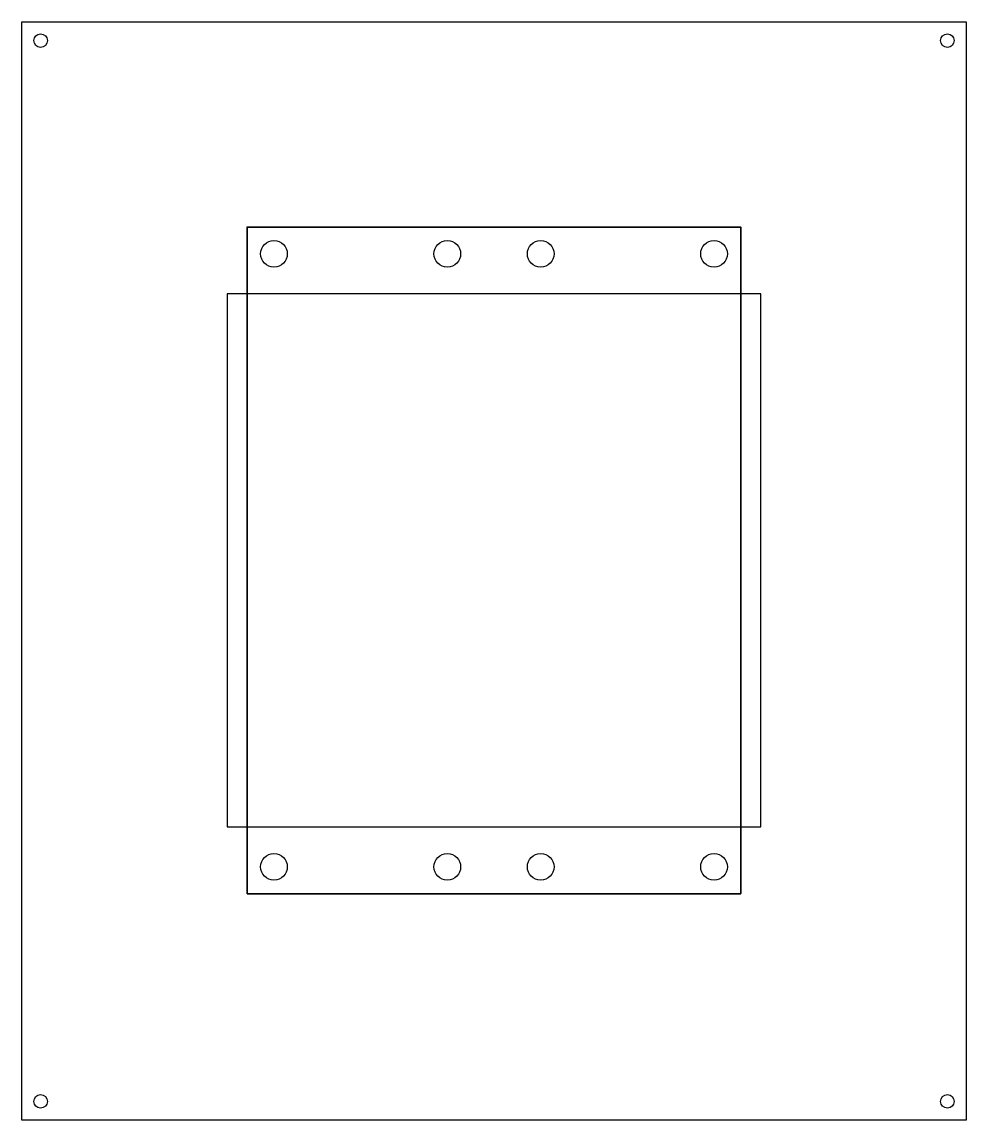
# Model space of a CAD drawing. Header units: millimetres. Extents: x 0 to 708, y -824 to 0.
import ezdxf

# ---------------------------------------------------------------- set-up
doc = ezdxf.new("R2010")
doc.units = ezdxf.units.MM

msp = doc.modelspace()

# ---------------------------------------------------------------- linework, layer by layer
at = {"color": 7, "linetype": 'Continuous', "lineweight": 25}
for p, q in [((0, 0), (708, 0)), ((0, -824), (0, 0)), ((708, 0), (708, -824)), ((554, -204), (154, -204)), ((154, -204), (154, -604)), ((554, -604), (554, -204)), ((154, -604), (554, -604)), ((708, -824), (0, -824))]:
    msp.add_line(p, q, dxfattribs=at)
at = {"color": 7, "linetype": 'Continuous'}
for p, q in [((168.8, -654.2), (168.8, -153.8)), ((168.8, -153.8), (539.2, -153.8)), ((169, -154), (539, -154)), ((169, -154), (169, -654)), ((539, -154), (539, -654)), ((539.2, -654.2), (539.2, -153.8)), ((168.8, -654.2), (539.2, -654.2)), ((169, -654), (539, -654))]:
    msp.add_line(p, q, dxfattribs=at)
at = {"color": 7, "linetype": 'Continuous', "lineweight": 25}
for centre, radius in [((14, -14), 5.1), ((694, -14), 5.1), ((189, -174), 10), ((319, -174), 10), ((389, -174), 10), ((519, -174), 10), ((189, -634), 10), ((319, -634), 10), ((389, -634), 10), ((519, -634), 10), ((14, -810), 5.1), ((694, -810), 5.1)]:
    msp.add_circle(centre, radius, dxfattribs=at)

doc.saveas('drawing.dxf')
